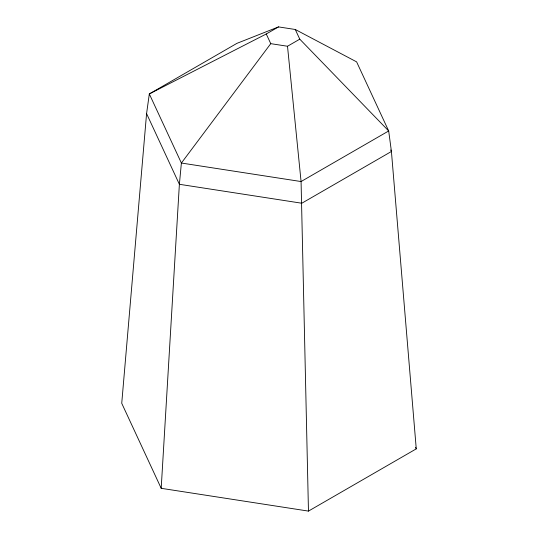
<?xml version="1.0" encoding="UTF-8"?>
<svg xmlns="http://www.w3.org/2000/svg" width="538" height="538" viewBox="0 0 538 538"><rect width="100%" height="100%" fill="white"/><g stroke="black" fill="none" stroke-linecap="round" stroke-linejoin="round"><path stroke-width="0.81" d="M161.192 488.316L179.376 184.292L181.387 163.034L149.315 93.935L236.928 43.349L278.529 26.9L295.281 29.489L356.613 61.87L388.685 130.963L391.422 151.487L416.264 448.86L308.462 511.1L161.192 488.316L121.736 403.292L146.578 113.612L149.315 93.935L266.263 33.981L278.529 26.9M266.263 33.981L270.755 43.659L181.387 163.034L301.072 181.548L388.685 130.963L299.774 39.166L295.281 29.489M270.755 43.659L287.507 46.248L299.774 39.166M390.716 149.968L391.422 151.487L301.805 203.23L179.376 184.292L146.578 113.612M415.565 447.34L416.264 448.86M287.507 46.248L301.072 181.548L308.462 511.1"/></g></svg>
